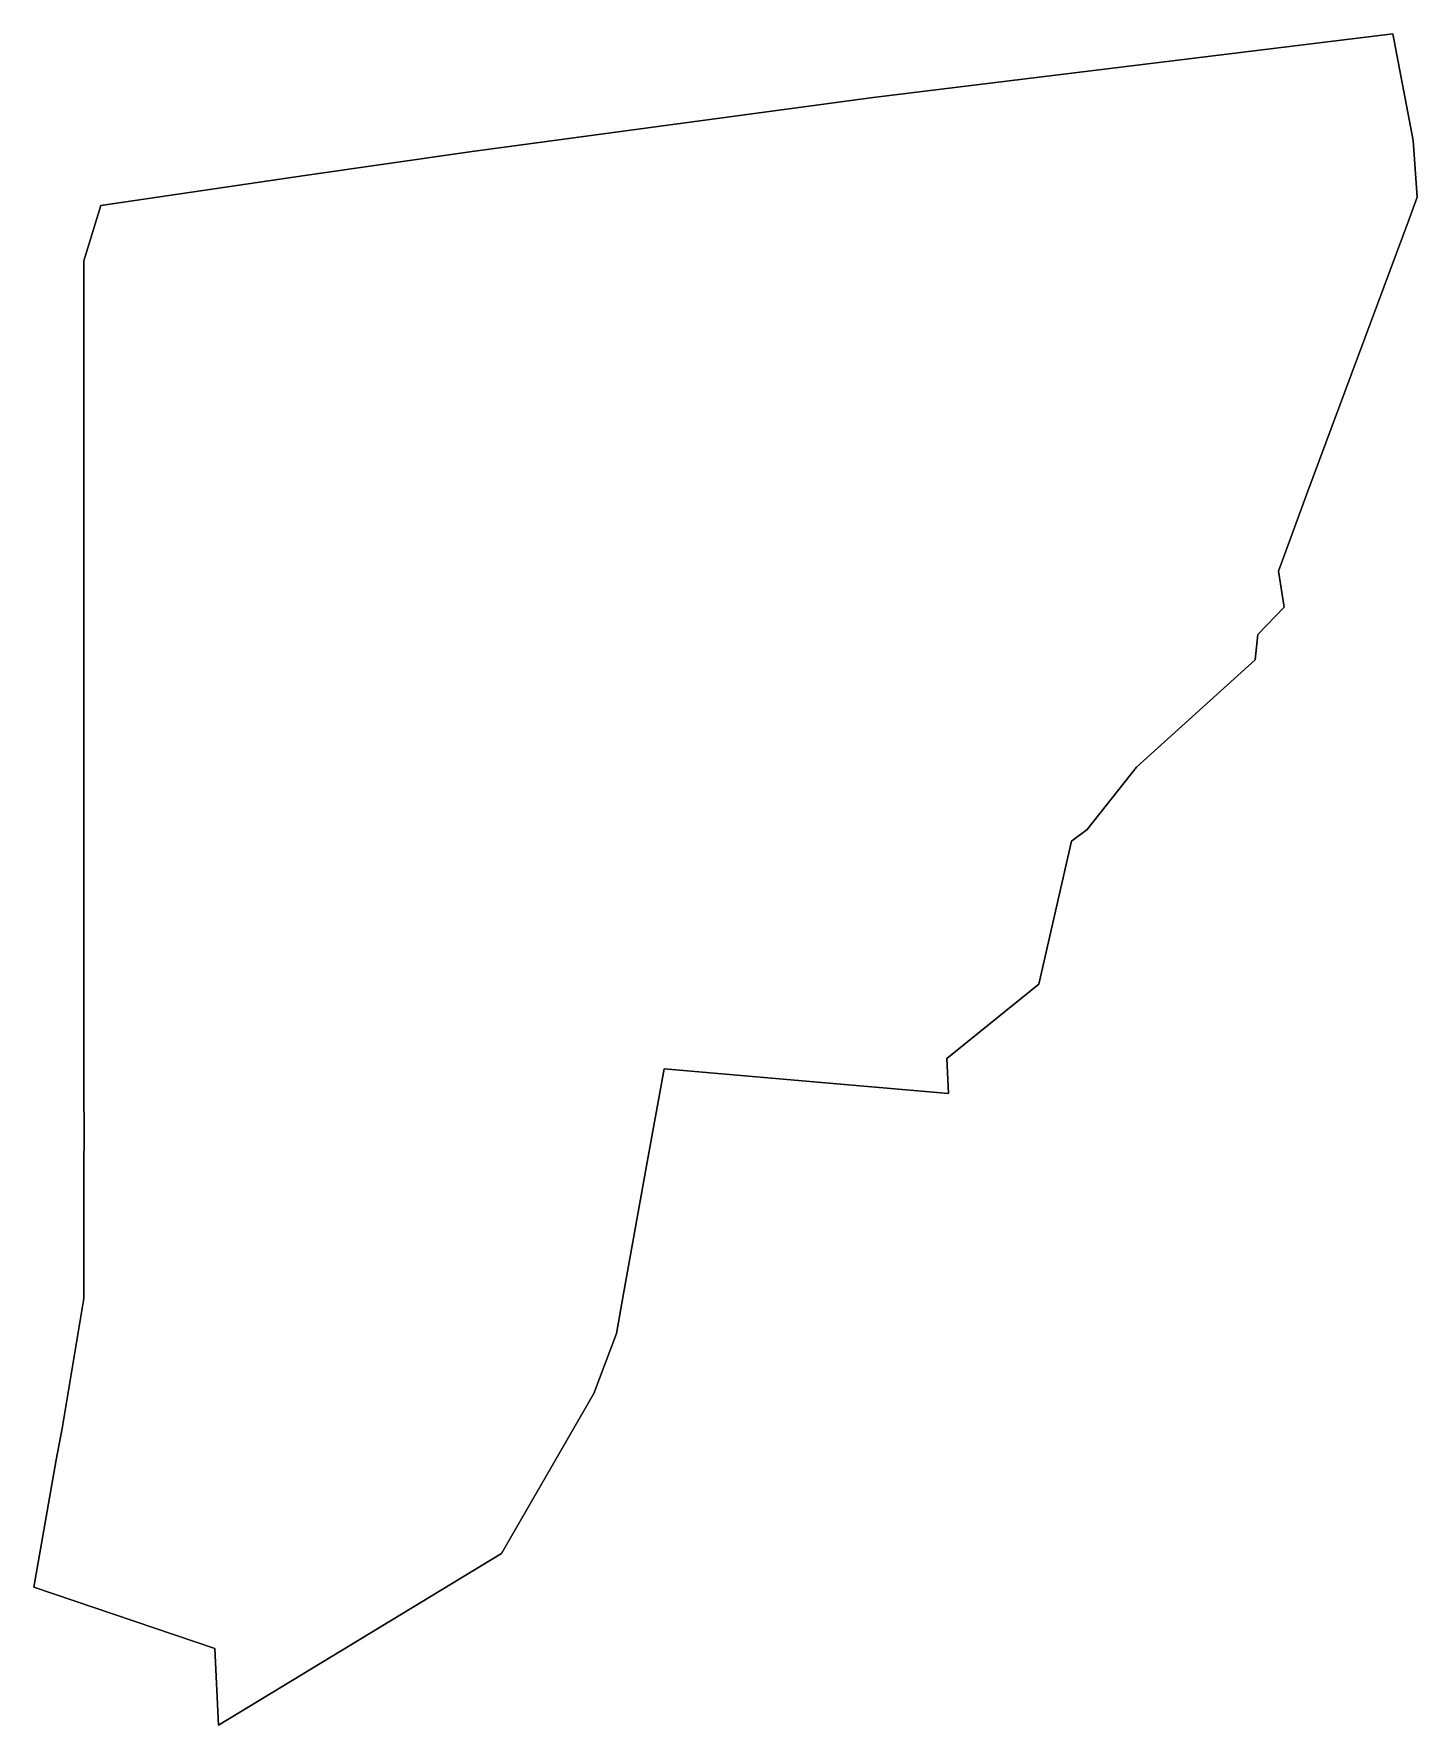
# Model space of a CAD drawing. Extents: x -85.11 to -82.12, y 45.24 to 48.9.
import ezdxf

# ---------------------------------------------------------------- set-up
doc = ezdxf.new("R2010")
doc.units = 0
doc.header["$MEASUREMENT"] = 0
doc.layers.add('GEO_', color=7, linetype='Continuous')

msp = doc.modelspace()

# ---------------------------------------------------------------- linework, layer by layer
at = {"layer": 'GEO_', "color": 7, "true_color": 0xffffff}
for p, q in [((-83.2933, 48.7582), (-82.1694, 48.896)), ((-82.1694, 48.896), (-83.2933, 48.7582)), ((-83.2933, 48.7582), (-82.1694, 48.896)), ((-82.1694, 48.896), (-83.2933, 48.7582)), ((-83.2933, 48.7582), (-82.1694, 48.896)), ((-82.1694, 48.896), (-83.2933, 48.7582)), ((-82.1694, 48.896), (-82.125, 48.6655)), ((-82.1694, 48.896), (-82.125, 48.6655)), ((-82.1694, 48.896), (-82.1694, 48.896)), ((-82.1694, 48.896), (-82.125, 48.6655)), ((-82.125, 48.6655), (-82.1694, 48.896)), ((-82.1694, 48.896), (-82.125, 48.6655)), ((-82.1694, 48.896), (-82.125, 48.6655)), ((-82.1694, 48.896), (-82.1694, 48.896)), ((-82.1694, 48.896), (-82.125, 48.6655)), ((-82.125, 48.6655), (-82.1694, 48.896)), ((-82.1694, 48.896), (-82.125, 48.6655)), ((-82.1694, 48.896), (-82.125, 48.6655)), ((-82.1694, 48.896), (-82.1694, 48.896)), ((-82.1694, 48.896), (-82.125, 48.6655)), ((-82.125, 48.6655), (-82.1694, 48.896)), ((-84.0372, 48.6582), (-83.2933, 48.7582)), ((-84.0372, 48.6582), (-83.2933, 48.7582)), ((-84.0372, 48.6582), (-83.2933, 48.7582)), ((-83.2933, 48.7582), (-84.0372, 48.6582)), ((-84.0372, 48.6582), (-83.2933, 48.7582)), ((-84.0372, 48.6582), (-83.2933, 48.7582)), ((-84.0372, 48.6582), (-83.2933, 48.7582)), ((-83.2933, 48.7582), (-84.0372, 48.6582)), ((-83.2933, 48.7582), (-83.2933, 48.7582)), ((-83.2933, 48.7582), (-83.2933, 48.7582)), ((-83.2933, 48.7582), (-83.2933, 48.7582)), ((-82.125, 48.6655), (-82.1167, 48.5427)), ((-82.125, 48.6655), (-82.1167, 48.5427)), ((-82.125, 48.6655), (-82.125, 48.6655)), ((-82.125, 48.6655), (-82.1167, 48.5427)), ((-82.1167, 48.5427), (-82.125, 48.6655)), ((-82.125, 48.6655), (-82.1167, 48.5427)), ((-82.125, 48.6655), (-82.1167, 48.5427)), ((-82.125, 48.6655), (-82.125, 48.6655)), ((-82.125, 48.6655), (-82.1167, 48.5427)), ((-82.1167, 48.5427), (-82.125, 48.6655)), ((-82.125, 48.6655), (-82.1167, 48.5427)), ((-82.125, 48.6655), (-82.1167, 48.5427)), ((-82.125, 48.6655), (-82.125, 48.6655)), ((-82.125, 48.6655), (-82.1167, 48.5427)), ((-82.1167, 48.5427), (-82.125, 48.6655)), ((-84.5225, 48.5895), (-84.1606, 48.6413)), ((-84.5225, 48.5895), (-84.1606, 48.6413)), ((-84.5225, 48.5895), (-84.1606, 48.6413)), ((-84.1606, 48.6413), (-84.5225, 48.5895)), ((-84.5225, 48.5895), (-84.1606, 48.6413)), ((-84.5225, 48.5895), (-84.1606, 48.6413)), ((-84.5225, 48.5895), (-84.1606, 48.6413)), ((-84.1606, 48.6413), (-84.5225, 48.5895)), ((-84.1606, 48.6413), (-84.0372, 48.6582)), ((-84.1606, 48.6413), (-84.0372, 48.6582)), ((-84.1606, 48.6413), (-84.0372, 48.6582)), ((-84.0372, 48.6582), (-84.1606, 48.6413)), ((-84.1606, 48.6413), (-84.0372, 48.6582)), ((-84.1606, 48.6413), (-84.0372, 48.6582)), ((-84.1606, 48.6413), (-84.0372, 48.6582)), ((-84.0372, 48.6582), (-84.1606, 48.6413)), ((-84.1606, 48.6413), (-84.1606, 48.6413)), ((-84.1606, 48.6413), (-84.1606, 48.6413)), ((-84.0372, 48.6582), (-84.0372, 48.6582)), ((-84.0372, 48.6582), (-84.0372, 48.6582)), ((-84.9636, 48.5243), (-84.5225, 48.5895)), ((-84.9636, 48.5243), (-84.5225, 48.5895)), ((-84.9636, 48.5243), (-84.5225, 48.5895)), ((-84.5225, 48.5895), (-84.9636, 48.5243)), ((-84.9636, 48.5243), (-84.5225, 48.5895)), ((-84.9636, 48.5243), (-84.5225, 48.5895)), ((-84.9636, 48.5243), (-84.5225, 48.5895)), ((-84.5225, 48.5895), (-84.9636, 48.5243)), ((-84.5225, 48.5895), (-84.5225, 48.5895)), ((-84.5225, 48.5895), (-84.5225, 48.5895)), ((-84.5225, 48.5895), (-84.5225, 48.5895)), ((-84.5225, 48.5895), (-84.5225, 48.5895)), ((-85, 48.4047), (-84.9636, 48.5243)), ((-85, 48.4047), (-84.9636, 48.5243)), ((-85, 48.4047), (-84.9636, 48.5243)), ((-84.9636, 48.5243), (-85, 48.4047)), ((-85, 48.4047), (-84.9636, 48.5243)), ((-85, 48.4047), (-84.9636, 48.5243)), ((-85, 48.4047), (-84.9636, 48.5243)), ((-84.9636, 48.5243), (-85, 48.4047)), ((-84.9636, 48.5243), (-84.9636, 48.5243)), ((-84.9636, 48.5243), (-84.9636, 48.5243)), ((-82.1167, 48.5427), (-82.1343, 48.4949)), ((-82.1167, 48.5427), (-82.1343, 48.4949)), ((-82.1167, 48.5427), (-82.1343, 48.4949)), ((-82.1343, 48.4949), (-82.1167, 48.5427)), ((-82.1167, 48.5427), (-82.1343, 48.4949)), ((-82.1167, 48.5427), (-82.1343, 48.4949)), ((-82.1167, 48.5427), (-82.1343, 48.4949)), ((-82.1343, 48.4949), (-82.1167, 48.5427)), ((-82.1167, 48.5427), (-82.1343, 48.4949)), ((-82.1167, 48.5427), (-82.1343, 48.4949)), ((-82.1167, 48.5427), (-82.1343, 48.4949)), ((-82.1343, 48.4949), (-82.1167, 48.5427)), ((-82.1167, 48.5427), (-82.1167, 48.5427)), ((-82.1167, 48.5427), (-82.1167, 48.5427)), ((-82.1167, 48.5427), (-82.1167, 48.5427)), ((-82.1343, 48.4949), (-82.3556, 47.9008)), ((-82.1343, 48.4949), (-82.3556, 47.9008)), ((-82.1343, 48.4949), (-82.3556, 47.9008)), ((-82.3556, 47.9008), (-82.1343, 48.4949)), ((-82.1343, 48.4949), (-82.3556, 47.9008)), ((-82.1343, 48.4949), (-82.3556, 47.9008)), ((-82.1343, 48.4949), (-82.3556, 47.9008)), ((-82.3556, 47.9008), (-82.1343, 48.4949)), ((-82.1343, 48.4949), (-82.3556, 47.9008)), ((-82.1343, 48.4949), (-82.3556, 47.9008)), ((-82.1343, 48.4949), (-82.3556, 47.9008)), ((-82.3556, 47.9008), (-82.1343, 48.4949)), ((-82.1343, 48.4949), (-82.1343, 48.4949)), ((-82.1343, 48.4949), (-82.1343, 48.4949)), ((-82.1343, 48.4949), (-82.1343, 48.4949)), ((-85, 47.9617), (-85, 48.4047)), ((-85, 47.9617), (-85, 48.4047)), ((-85, 47.9617), (-85, 48.4047)), ((-85, 48.4047), (-85, 48.4047)), ((-85, 48.4047), (-85, 47.9617)), ((-85, 47.9617), (-85, 48.4047)), ((-85, 47.9617), (-85, 48.4047)), ((-85, 47.9617), (-85, 48.4047)), ((-85, 48.4047), (-85, 48.4047)), ((-85, 48.4047), (-85, 47.9617)), ((-85, 47.7676), (-85, 47.9617)), ((-85, 47.9617), (-85, 47.9617)), ((-85, 47.9617), (-85, 47.7676)), ((-85, 47.7676), (-85, 47.9617)), ((-85, 47.9617), (-85, 47.9617)), ((-85, 47.9617), (-85, 47.7676)), ((-82.3556, 47.9008), (-82.4167, 47.7338)), ((-82.3556, 47.9008), (-82.4167, 47.7338)), ((-82.3556, 47.9008), (-82.4167, 47.7338)), ((-82.4167, 47.7338), (-82.3556, 47.9008)), ((-82.3556, 47.9008), (-82.4167, 47.7338)), ((-82.3556, 47.9008), (-82.4167, 47.7338)), ((-82.3556, 47.9008), (-82.4167, 47.7338)), ((-82.4167, 47.7338), (-82.3556, 47.9008)), ((-82.3556, 47.9008), (-82.3556, 47.9008)), ((-82.3556, 47.9008), (-82.3556, 47.9008)), ((-82.3556, 47.9008), (-82.3556, 47.9008)), ((-85, 47.6727), (-85, 47.7676)), ((-85, 47.6727), (-85, 47.7676)), ((-85, 47.6727), (-85, 47.7676)), ((-85, 47.7676), (-85, 47.7676)), ((-85, 47.7676), (-85, 47.6727)), ((-85, 47.6727), (-85, 47.7676)), ((-85, 47.6727), (-85, 47.7676)), ((-85, 47.6727), (-85, 47.7676)), ((-85, 47.7676), (-85, 47.7676)), ((-85, 47.7676), (-85, 47.6727)), ((-82.4167, 47.7338), (-82.4042, 47.6556)), ((-82.4167, 47.7338), (-82.4042, 47.6556)), ((-82.4167, 47.7338), (-82.4167, 47.7338)), ((-82.4167, 47.7338), (-82.4042, 47.6556)), ((-82.4042, 47.6556), (-82.4167, 47.7338)), ((-82.4167, 47.7338), (-82.4042, 47.6556)), ((-82.4167, 47.7338), (-82.4042, 47.6556)), ((-82.4167, 47.7338), (-82.4167, 47.7338)), ((-82.4167, 47.7338), (-82.4042, 47.6556)), ((-82.4042, 47.6556), (-82.4167, 47.7338)), ((-85, 47.368), (-85, 47.6727)), ((-85, 47.368), (-85, 47.6727)), ((-85, 47.368), (-85, 47.6727)), ((-85, 47.6727), (-85, 47.6727)), ((-85, 47.6727), (-85, 47.368)), ((-85, 47.368), (-85, 47.6727)), ((-85, 47.368), (-85, 47.6727)), ((-85, 47.368), (-85, 47.6727)), ((-85, 47.6727), (-85, 47.6727)), ((-85, 47.6727), (-85, 47.368)), ((-82.4042, 47.6556), (-82.4611, 47.5968)), ((-82.4042, 47.6556), (-82.4611, 47.5968)), ((-82.4042, 47.6556), (-82.4611, 47.5968)), ((-82.4611, 47.5968), (-82.4042, 47.6556)), ((-82.4042, 47.6556), (-82.4611, 47.5968)), ((-82.4042, 47.6556), (-82.4611, 47.5968)), ((-82.4042, 47.6556), (-82.4611, 47.5968)), ((-82.4611, 47.5968), (-82.4042, 47.6556)), ((-82.4042, 47.6556), (-82.4042, 47.6556)), ((-82.4042, 47.6556), (-82.4042, 47.6556)), ((-82.4611, 47.5968), (-82.4667, 47.5418)), ((-82.4611, 47.5968), (-82.4667, 47.5418)), ((-82.4611, 47.5968), (-82.4667, 47.5418)), ((-82.4667, 47.5418), (-82.4611, 47.5968)), ((-82.4611, 47.5968), (-82.4667, 47.5418)), ((-82.4611, 47.5968), (-82.4667, 47.5418)), ((-82.4611, 47.5968), (-82.4667, 47.5418)), ((-82.4667, 47.5418), (-82.4611, 47.5968)), ((-82.4611, 47.5968), (-82.4611, 47.5968)), ((-82.4611, 47.5968), (-82.4611, 47.5968)), ((-82.4667, 47.5418), (-82.7236, 47.3098)), ((-82.4667, 47.5418), (-82.7236, 47.3098)), ((-82.4667, 47.5418), (-82.7236, 47.3098)), ((-82.7236, 47.3098), (-82.4667, 47.5418)), ((-82.4667, 47.5418), (-82.7236, 47.3098)), ((-82.4667, 47.5418), (-82.7236, 47.3098)), ((-82.4667, 47.5418), (-82.7236, 47.3098)), ((-82.7236, 47.3098), (-82.4667, 47.5418)), ((-82.7236, 47.3098), (-82.4667, 47.5418)), ((-82.7236, 47.3098), (-82.4667, 47.5418)), ((-82.7236, 47.3098), (-82.4667, 47.5418)), ((-82.4667, 47.5418), (-82.7236, 47.3098)), ((-82.7236, 47.3098), (-82.4667, 47.5418)), ((-82.7236, 47.3098), (-82.4667, 47.5418)), ((-82.7236, 47.3098), (-82.4667, 47.5418)), ((-82.4667, 47.5418), (-82.7236, 47.3098)), ((-82.4667, 47.5418), (-82.4667, 47.5418)), ((-82.4667, 47.5418), (-82.4667, 47.5418)), ((-82.4667, 47.5418), (-82.4667, 47.5418)), ((-82.4667, 47.5418), (-82.4667, 47.5418)), ((-85, 47.2936), (-85, 47.368)), ((-85, 47.2936), (-85, 47.368)), ((-85, 47.2936), (-85, 47.368)), ((-85, 47.368), (-85, 47.368)), ((-85, 47.368), (-85, 47.2936)), ((-85, 47.2936), (-85, 47.368)), ((-85, 47.2936), (-85, 47.368)), ((-85, 47.2936), (-85, 47.368)), ((-85, 47.368), (-85, 47.368)), ((-85, 47.368), (-85, 47.2936)), ((-82.7236, 47.3098), (-82.8306, 47.1746)), ((-82.7236, 47.3098), (-82.8306, 47.1746)), ((-82.7236, 47.3098), (-82.8306, 47.1746)), ((-82.8306, 47.1746), (-82.7236, 47.3098)), ((-82.8306, 47.1746), (-82.7236, 47.3098)), ((-82.8306, 47.1746), (-82.7236, 47.3098)), ((-82.8306, 47.1746), (-82.7236, 47.3098)), ((-82.7236, 47.3098), (-82.8306, 47.1746)), ((-82.7236, 47.3098), (-82.7236, 47.3098)), ((-82.7236, 47.3098), (-82.7236, 47.3098)), ((-82.7236, 47.3098), (-82.7236, 47.3098)), ((-82.7236, 47.3098), (-82.7236, 47.3098)), ((-85, 47.2936), (-85, 47.2936)), ((-85, 47.2936), (-85, 47.2936)), ((-85, 47.1719), (-85, 47.2936)), ((-85, 47.1719), (-85, 47.2936)), ((-85, 47.1719), (-85, 47.2936)), ((-85, 47.2936), (-85, 47.2936)), ((-85, 47.2936), (-85, 47.1719)), ((-85, 47.1719), (-85, 47.2936)), ((-85, 47.1719), (-85, 47.2936)), ((-85, 47.1719), (-85, 47.2936)), ((-85, 47.2936), (-85, 47.2936)), ((-85, 47.2936), (-85, 47.1719)), ((-85, 47.0694), (-85, 47.1719)), ((-85, 47.1719), (-85, 47.1719)), ((-85, 47.1719), (-85, 47.0694)), ((-85, 47.0694), (-85, 47.1719)), ((-85, 47.1719), (-85, 47.1719)), ((-85, 47.1719), (-85, 47.0694)), ((-82.8306, 47.1746), (-82.8639, 47.1493)), ((-82.8306, 47.1746), (-82.8639, 47.1493)), ((-82.8306, 47.1746), (-82.8639, 47.1493)), ((-82.8639, 47.1493), (-82.8306, 47.1746)), ((-82.8639, 47.1493), (-82.8306, 47.1746)), ((-82.8639, 47.1493), (-82.8306, 47.1746)), ((-82.8639, 47.1493), (-82.8306, 47.1746)), ((-82.8306, 47.1746), (-82.8639, 47.1493)), ((-82.8306, 47.1746), (-82.8306, 47.1746)), ((-82.8306, 47.1746), (-82.8306, 47.1746)), ((-82.8639, 47.1493), (-82.9348, 46.84)), ((-82.8639, 47.1493), (-82.9348, 46.84)), ((-82.8639, 47.1493), (-82.9348, 46.84)), ((-82.9348, 46.84), (-82.8639, 47.1493)), ((-82.9348, 46.84), (-82.8639, 47.1493)), ((-82.9348, 46.84), (-82.8639, 47.1493)), ((-82.9348, 46.84), (-82.8639, 47.1493)), ((-82.8639, 47.1493), (-82.9348, 46.84)), ((-82.8639, 47.1493), (-82.8639, 47.1493)), ((-82.8639, 47.1493), (-82.8639, 47.1493)), ((-85, 46.8665), (-85, 47.0694)), ((-85, 46.8665), (-85, 47.0694)), ((-85, 46.8665), (-85, 47.0694)), ((-85, 47.0694), (-85, 47.0694)), ((-85, 47.0694), (-85, 46.8665)), ((-85, 46.8665), (-85, 47.0694)), ((-85, 46.8665), (-85, 47.0694)), ((-85, 46.8665), (-85, 47.0694)), ((-85, 47.0694), (-85, 47.0694)), ((-85, 47.0694), (-85, 46.8665)), ((-85, 46.5864), (-85, 46.8665)), ((-85, 46.5864), (-85, 46.8665)), ((-85, 46.5864), (-85, 46.8665)), ((-85, 46.8665), (-85, 46.8665)), ((-85, 46.8665), (-85, 46.5864)), ((-85, 46.5864), (-85, 46.8665)), ((-85, 46.5864), (-85, 46.8665)), ((-85, 46.5864), (-85, 46.8665)), ((-85, 46.8665), (-85, 46.8665)), ((-85, 46.8665), (-85, 46.5864)), ((-82.9348, 46.84), (-83.1338, 46.6791)), ((-82.9348, 46.84), (-83.1338, 46.6791)), ((-82.9348, 46.84), (-83.1338, 46.6791)), ((-83.1338, 46.6791), (-82.9348, 46.84)), ((-83.1338, 46.6791), (-82.9348, 46.84)), ((-83.1338, 46.6791), (-82.9348, 46.84)), ((-83.1338, 46.6791), (-82.9348, 46.84)), ((-82.9348, 46.84), (-83.1338, 46.6791)), ((-83.1338, 46.6791), (-82.9348, 46.84)), ((-83.1338, 46.6791), (-82.9348, 46.84)), ((-83.1338, 46.6791), (-82.9348, 46.84)), ((-82.9348, 46.84), (-83.1338, 46.6791)), ((-82.9348, 46.84), (-82.9348, 46.84)), ((-82.9348, 46.84), (-82.9348, 46.84)), ((-82.9348, 46.84), (-82.9348, 46.84)), ((-82.9348, 46.84), (-82.9348, 46.84)), ((-83.7832, 46.4472), (-83.7451, 46.6567)), ((-83.7832, 46.4472), (-83.7451, 46.6567)), ((-83.7832, 46.4472), (-83.7451, 46.6567)), ((-83.7451, 46.6567), (-83.7832, 46.4472)), ((-83.7832, 46.4472), (-83.7451, 46.6567)), ((-83.7832, 46.4472), (-83.7451, 46.6567)), ((-83.7832, 46.4472), (-83.7451, 46.6567)), ((-83.7451, 46.6567), (-83.7832, 46.4472)), ((-83.7451, 46.6567), (-83.7832, 46.4472)), ((-83.7451, 46.6567), (-83.7832, 46.4472)), ((-83.7451, 46.6567), (-83.7832, 46.4472)), ((-83.7832, 46.4472), (-83.7451, 46.6567)), ((-83.7451, 46.6567), (-83.3885, 46.6259)), ((-83.3885, 46.6259), (-83.7451, 46.6567)), ((-83.7451, 46.6567), (-83.7451, 46.6567)), ((-83.7451, 46.6567), (-83.3885, 46.6259)), ((-83.3885, 46.6259), (-83.7451, 46.6567)), ((-83.7451, 46.6567), (-83.7451, 46.6567)), ((-83.7451, 46.6567), (-83.7451, 46.6567)), ((-83.3885, 46.6259), (-83.7451, 46.6567)), ((-83.3885, 46.6259), (-83.7451, 46.6567)), ((-83.3885, 46.6259), (-83.7451, 46.6567)), ((-83.7451, 46.6567), (-83.7451, 46.6567)), ((-83.7451, 46.6567), (-83.3885, 46.6259)), ((-83.1338, 46.6791), (-83.1302, 46.6038)), ((-83.1338, 46.6791), (-83.1302, 46.6038)), ((-83.1338, 46.6791), (-83.1338, 46.6791)), ((-83.1338, 46.6791), (-83.1302, 46.6038)), ((-83.1302, 46.6038), (-83.1338, 46.6791)), ((-83.1302, 46.6038), (-83.1338, 46.6791)), ((-83.1302, 46.6038), (-83.1338, 46.6791)), ((-83.1302, 46.6038), (-83.1338, 46.6791)), ((-83.1338, 46.6791), (-83.1338, 46.6791)), ((-83.1338, 46.6791), (-83.1302, 46.6038)), ((-83.1302, 46.6038), (-83.1338, 46.6791)), ((-83.1302, 46.6038), (-83.1338, 46.6791)), ((-83.1302, 46.6038), (-83.1338, 46.6791)), ((-83.1338, 46.6791), (-83.1338, 46.6791)), ((-83.1338, 46.6791), (-83.1302, 46.6038)), ((-83.3885, 46.6259), (-83.1302, 46.6038)), ((-83.3885, 46.6259), (-83.1302, 46.6038)), ((-83.3885, 46.6259), (-83.3885, 46.6259)), ((-83.3885, 46.6259), (-83.1302, 46.6038)), ((-83.1302, 46.6038), (-83.3885, 46.6259)), ((-83.3885, 46.6259), (-83.3885, 46.6259)), ((-83.1302, 46.6038), (-83.3885, 46.6259)), ((-83.1302, 46.6038), (-83.3885, 46.6259)), ((-83.1302, 46.6038), (-83.3885, 46.6259)), ((-83.3885, 46.6259), (-83.3885, 46.6259)), ((-83.3885, 46.6259), (-83.1302, 46.6038)), ((-83.3885, 46.6259), (-83.1302, 46.6038)), ((-83.3885, 46.6259), (-83.1302, 46.6038)), ((-83.3885, 46.6259), (-83.3885, 46.6259)), ((-83.3885, 46.6259), (-83.1302, 46.6038)), ((-83.1302, 46.6038), (-83.3885, 46.6259)), ((-84.9992, 46.5403), (-85, 46.5864)), ((-84.9992, 46.5403), (-85, 46.5864)), ((-84.9992, 46.5403), (-85, 46.5864)), ((-85, 46.5864), (-85, 46.5864)), ((-85, 46.5864), (-84.9992, 46.5403)), ((-84.9992, 46.5403), (-85, 46.5864)), ((-84.9992, 46.5403), (-85, 46.5864)), ((-84.9992, 46.5403), (-85, 46.5864)), ((-85, 46.5864), (-85, 46.5864)), ((-85, 46.5864), (-84.9992, 46.5403)), ((-83.1302, 46.6038), (-83.1302, 46.6038)), ((-83.1302, 46.6038), (-83.1302, 46.6038)), ((-83.1302, 46.6038), (-83.1302, 46.6038)), ((-83.1302, 46.6038), (-83.1302, 46.6038)), ((-85, 46.418), (-84.9992, 46.5403)), ((-85, 46.418), (-84.9992, 46.5403)), ((-85, 46.418), (-84.9992, 46.5403)), ((-84.9992, 46.5403), (-85, 46.418)), ((-85, 46.418), (-84.9992, 46.5403)), ((-85, 46.418), (-84.9992, 46.5403)), ((-85, 46.418), (-84.9992, 46.5403)), ((-84.9992, 46.5403), (-85, 46.418)), ((-84.9992, 46.5403), (-84.9992, 46.5403)), ((-84.9992, 46.5403), (-84.9992, 46.5403)), ((-84.9992, 46.5403), (-84.9992, 46.5403)), ((-84.9992, 46.5403), (-84.9992, 46.5403)), ((-83.8327, 46.1749), (-83.7832, 46.4472)), ((-83.8327, 46.1749), (-83.7832, 46.4472)), ((-83.8327, 46.1749), (-83.7832, 46.4472)), ((-83.7832, 46.4472), (-83.8327, 46.1749)), ((-83.8327, 46.1749), (-83.7832, 46.4472)), ((-83.8327, 46.1749), (-83.7832, 46.4472)), ((-83.8327, 46.1749), (-83.7832, 46.4472)), ((-83.7832, 46.4472), (-83.8327, 46.1749)), ((-83.7832, 46.4472), (-83.8327, 46.1749)), ((-83.7832, 46.4472), (-83.8327, 46.1749)), ((-83.7832, 46.4472), (-83.8327, 46.1749)), ((-83.8327, 46.1749), (-83.7832, 46.4472)), ((-83.7832, 46.4472), (-83.7832, 46.4472)), ((-83.7832, 46.4472), (-83.7832, 46.4472)), ((-83.7832, 46.4472), (-83.7832, 46.4472)), ((-83.7832, 46.4472), (-83.7832, 46.4472)), ((-85, 46.3619), (-85, 46.418)), ((-85, 46.3619), (-85, 46.418)), ((-85, 46.3619), (-85, 46.418)), ((-85, 46.418), (-85, 46.418)), ((-85, 46.418), (-85, 46.3619)), ((-85, 46.3619), (-85, 46.418)), ((-85, 46.3619), (-85, 46.418)), ((-85, 46.3619), (-85, 46.418)), ((-85, 46.418), (-85, 46.418)), ((-85, 46.418), (-85, 46.3619)), ((-85, 46.1603), (-85, 46.3619)), ((-85, 46.1603), (-85, 46.3619)), ((-85, 46.1603), (-85, 46.3619)), ((-85, 46.3619), (-85, 46.3619)), ((-85, 46.3619), (-85, 46.1603)), ((-85, 46.1603), (-85, 46.3619)), ((-85, 46.1603), (-85, 46.3619)), ((-85, 46.1603), (-85, 46.3619)), ((-85, 46.3619), (-85, 46.3619)), ((-85, 46.3619), (-85, 46.1603)), ((-83.8483, 46.0843), (-83.8327, 46.1749)), ((-83.8483, 46.0843), (-83.8327, 46.1749)), ((-83.8483, 46.0843), (-83.8327, 46.1749)), ((-83.8327, 46.1749), (-83.8483, 46.0843)), ((-83.8483, 46.0843), (-83.8327, 46.1749)), ((-83.8483, 46.0843), (-83.8327, 46.1749)), ((-83.8483, 46.0843), (-83.8327, 46.1749)), ((-83.8327, 46.1749), (-83.8483, 46.0843)), ((-83.8327, 46.1749), (-83.8483, 46.0843)), ((-83.8327, 46.1749), (-83.8483, 46.0843)), ((-83.8327, 46.1749), (-83.8483, 46.0843)), ((-83.8483, 46.0843), (-83.8327, 46.1749)), ((-83.8327, 46.1749), (-83.8327, 46.1749)), ((-83.8327, 46.1749), (-83.8327, 46.1749)), ((-83.8327, 46.1749), (-83.8327, 46.1749)), ((-85.0472, 45.8792), (-85, 46.1603)), ((-85.0472, 45.8792), (-85, 46.1603)), ((-85.0472, 45.8792), (-85, 46.1603)), ((-85, 46.1603), (-85.0472, 45.8792)), ((-85.0472, 45.8792), (-85, 46.1603)), ((-85.0472, 45.8792), (-85, 46.1603)), ((-85.0472, 45.8792), (-85, 46.1603)), ((-85, 46.1603), (-85.0472, 45.8792)), ((-85, 46.1603), (-85, 46.1603)), ((-85, 46.1603), (-85, 46.1603)), ((-83.897, 45.9544), (-83.8483, 46.0843)), ((-83.897, 45.9544), (-83.8483, 46.0843)), ((-83.897, 45.9544), (-83.8483, 46.0843)), ((-83.8483, 46.0843), (-83.897, 45.9544)), ((-83.897, 45.9544), (-83.8483, 46.0843)), ((-83.897, 45.9544), (-83.8483, 46.0843)), ((-83.897, 45.9544), (-83.8483, 46.0843)), ((-83.8483, 46.0843), (-83.897, 45.9544)), ((-83.8483, 46.0843), (-83.897, 45.9544)), ((-83.8483, 46.0843), (-83.897, 45.9544)), ((-83.8483, 46.0843), (-83.897, 45.9544)), ((-83.897, 45.9544), (-83.8483, 46.0843)), ((-83.8483, 46.0843), (-83.8483, 46.0843)), ((-83.8483, 46.0843), (-83.8483, 46.0843)), ((-83.8483, 46.0843), (-83.8483, 46.0843)), ((-84.0972, 45.6083), (-83.897, 45.9544)), ((-84.0972, 45.6083), (-83.897, 45.9544)), ((-84.0972, 45.6083), (-83.897, 45.9544)), ((-83.897, 45.9544), (-84.0972, 45.6083)), ((-84.0972, 45.6083), (-83.897, 45.9544)), ((-84.0972, 45.6083), (-83.897, 45.9544)), ((-84.0972, 45.6083), (-83.897, 45.9544)), ((-83.897, 45.9544), (-84.0972, 45.6083)), ((-84.0972, 45.6083), (-83.897, 45.9544)), ((-84.0972, 45.6083), (-83.897, 45.9544)), ((-84.0972, 45.6083), (-83.897, 45.9544)), ((-83.897, 45.9544), (-84.0972, 45.6083)), ((-83.897, 45.9544), (-84.0972, 45.6083)), ((-83.897, 45.9544), (-84.0972, 45.6083)), ((-83.897, 45.9544), (-84.0972, 45.6083)), ((-84.0972, 45.6083), (-83.897, 45.9544)), ((-83.897, 45.9544), (-84.0972, 45.6083)), ((-83.897, 45.9544), (-84.0972, 45.6083)), ((-83.897, 45.9544), (-84.0972, 45.6083)), ((-84.0972, 45.6083), (-83.897, 45.9544)), ((-83.897, 45.9544), (-83.897, 45.9544)), ((-83.897, 45.9544), (-83.897, 45.9544)), ((-83.897, 45.9544), (-83.897, 45.9544)), ((-83.897, 45.9544), (-83.897, 45.9544)), ((-83.897, 45.9544), (-83.897, 45.9544)), ((-85.0597, 45.8108), (-85.0472, 45.8792)), ((-85.0597, 45.8108), (-85.0472, 45.8792)), ((-85.0597, 45.8108), (-85.0472, 45.8792)), ((-85.0472, 45.8792), (-85.0597, 45.8108)), ((-85.0597, 45.8108), (-85.0472, 45.8792)), ((-85.0597, 45.8108), (-85.0472, 45.8792)), ((-85.0597, 45.8108), (-85.0472, 45.8792)), ((-85.0472, 45.8792), (-85.0597, 45.8108)), ((-85.0472, 45.8792), (-85.0472, 45.8792)), ((-85.0472, 45.8792), (-85.0472, 45.8792)), ((-85.1083, 45.536), (-85.0597, 45.8108)), ((-85.1083, 45.536), (-85.0597, 45.8108)), ((-85.1083, 45.536), (-85.0597, 45.8108)), ((-85.0597, 45.8108), (-85.1083, 45.536)), ((-85.1083, 45.536), (-85.0597, 45.8108)), ((-85.1083, 45.536), (-85.0597, 45.8108)), ((-85.1083, 45.536), (-85.0597, 45.8108)), ((-85.0597, 45.8108), (-85.1083, 45.536)), ((-85.0597, 45.8108), (-85.0597, 45.8108)), ((-85.0597, 45.8108), (-85.0597, 45.8108)), ((-84.5734, 45.3194), (-84.0972, 45.6083)), ((-84.5734, 45.3194), (-84.0972, 45.6083)), ((-84.5734, 45.3194), (-84.0972, 45.6083)), ((-84.0972, 45.6083), (-84.5734, 45.3194)), ((-84.5734, 45.3194), (-84.0972, 45.6083)), ((-84.5734, 45.3194), (-84.0972, 45.6083)), ((-84.5734, 45.3194), (-84.0972, 45.6083)), ((-84.0972, 45.6083), (-84.5734, 45.3194)), ((-84.5734, 45.3194), (-84.0972, 45.6083)), ((-84.5734, 45.3194), (-84.0972, 45.6083)), ((-84.5734, 45.3194), (-84.0972, 45.6083)), ((-84.0972, 45.6083), (-84.5734, 45.3194)), ((-84.0972, 45.6083), (-84.5734, 45.3194)), ((-84.0972, 45.6083), (-84.5734, 45.3194)), ((-84.0972, 45.6083), (-84.5734, 45.3194)), ((-84.5734, 45.3194), (-84.0972, 45.6083)), ((-84.0972, 45.6083), (-84.5734, 45.3194)), ((-84.0972, 45.6083), (-84.5734, 45.3194)), ((-84.0972, 45.6083), (-84.5734, 45.3194)), ((-84.5734, 45.3194), (-84.0972, 45.6083)), ((-84.0972, 45.6083), (-84.0972, 45.6083)), ((-84.0972, 45.6083), (-84.0972, 45.6083)), ((-84.0972, 45.6083), (-84.0972, 45.6083)), ((-84.0972, 45.6083), (-84.0972, 45.6083)), ((-84.0972, 45.6083), (-84.0972, 45.6083)), ((-84.7167, 45.4029), (-85.1083, 45.536)), ((-84.7167, 45.4029), (-85.1083, 45.536)), ((-84.7167, 45.4029), (-85.1083, 45.536)), ((-85.1083, 45.536), (-85.1083, 45.536)), ((-85.1083, 45.536), (-84.7167, 45.4029)), ((-84.7167, 45.4029), (-85.1083, 45.536)), ((-84.7167, 45.4029), (-85.1083, 45.536)), ((-84.7167, 45.4029), (-85.1083, 45.536)), ((-85.1083, 45.536), (-85.1083, 45.536)), ((-85.1083, 45.536), (-84.7167, 45.4029)), ((-84.7092, 45.2372), (-84.7167, 45.4029)), ((-84.7092, 45.2372), (-84.7167, 45.4029)), ((-84.7092, 45.2372), (-84.7167, 45.4029)), ((-84.7167, 45.4029), (-84.7167, 45.4029)), ((-84.7167, 45.4029), (-84.7092, 45.2372)), ((-84.7092, 45.2372), (-84.7167, 45.4029)), ((-84.7092, 45.2372), (-84.7167, 45.4029)), ((-84.7092, 45.2372), (-84.7167, 45.4029)), ((-84.7167, 45.4029), (-84.7167, 45.4029)), ((-84.7167, 45.4029), (-84.7092, 45.2372)), ((-84.7092, 45.2372), (-84.5734, 45.3194)), ((-84.7092, 45.2372), (-84.5734, 45.3194)), ((-84.7092, 45.2372), (-84.5734, 45.3194)), ((-84.5734, 45.3194), (-84.7092, 45.2372)), ((-84.7092, 45.2372), (-84.5734, 45.3194)), ((-84.7092, 45.2372), (-84.5734, 45.3194)), ((-84.7092, 45.2372), (-84.5734, 45.3194)), ((-84.5734, 45.3194), (-84.7092, 45.2372)), ((-84.7092, 45.2372), (-84.5734, 45.3194)), ((-84.7092, 45.2372), (-84.5734, 45.3194)), ((-84.7092, 45.2372), (-84.5734, 45.3194)), ((-84.5734, 45.3194), (-84.7092, 45.2372)), ((-84.5734, 45.3194), (-84.7092, 45.2372)), ((-84.5734, 45.3194), (-84.7092, 45.2372)), ((-84.5734, 45.3194), (-84.7092, 45.2372)), ((-84.7092, 45.2372), (-84.5734, 45.3194)), ((-84.5734, 45.3194), (-84.7092, 45.2372)), ((-84.5734, 45.3194), (-84.7092, 45.2372)), ((-84.5734, 45.3194), (-84.7092, 45.2372)), ((-84.7092, 45.2372), (-84.5734, 45.3194)), ((-84.5734, 45.3194), (-84.5734, 45.3194)), ((-84.5734, 45.3194), (-84.5734, 45.3194)), ((-84.5734, 45.3194), (-84.5734, 45.3194)), ((-84.5734, 45.3194), (-84.5734, 45.3194)), ((-84.5734, 45.3194), (-84.5734, 45.3194)), ((-84.7092, 45.2372), (-84.7092, 45.2372)), ((-84.7092, 45.2372), (-84.7092, 45.2372)), ((-84.7092, 45.2372), (-84.7092, 45.2372)), ((-84.7092, 45.2372), (-84.7092, 45.2372)), ((-84.7092, 45.2372), (-84.7092, 45.2372))]:
    msp.add_line(p, q, dxfattribs=at)

doc.saveas('drawing.dxf')
